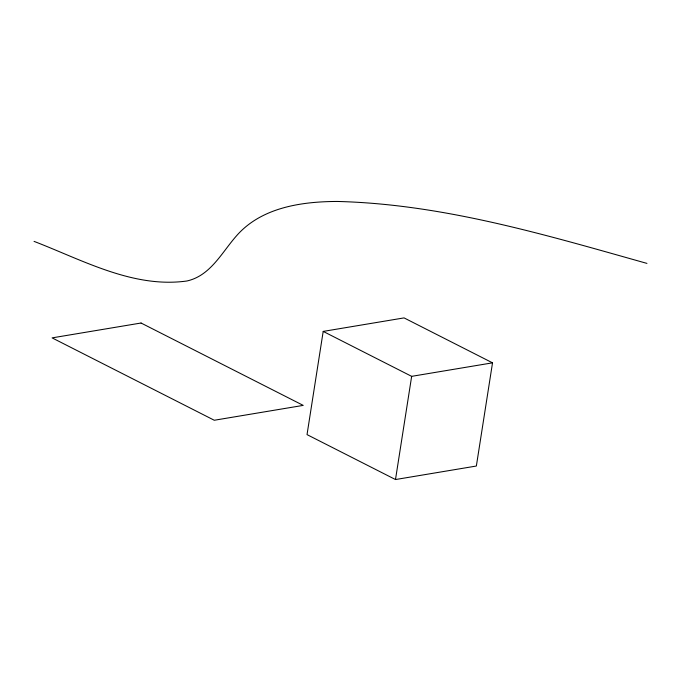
<?xml version="1.0" encoding="UTF-8"?>
<svg xmlns="http://www.w3.org/2000/svg" width="681" height="681" viewBox="0 0 681 681"><rect width="100%" height="100%" fill="white"/><g stroke="black" fill="none" stroke-linecap="round" stroke-linejoin="round"><path stroke-width="1.02" d="M323.194 331.409L307.029 434.614L395.491 479.543L476.359 466.034L492.525 362.837L404.063 317.899L323.194 331.409L411.656 376.346L492.525 362.837M395.491 479.543L411.656 376.346M646.95 263.394C545.745 234.979 443.152 204.07 337.282 201.457C301.385 201.559 260.934 207.467 236.154 236.23C221.597 252.813 210.386 275.745 186.934 280.989C133.255 288.523 82.554 260.023 34.05 241.38M141.052 323.015L52.096 337.878L214.277 420.254L303.232 405.391L141.052 323.015"/></g></svg>
